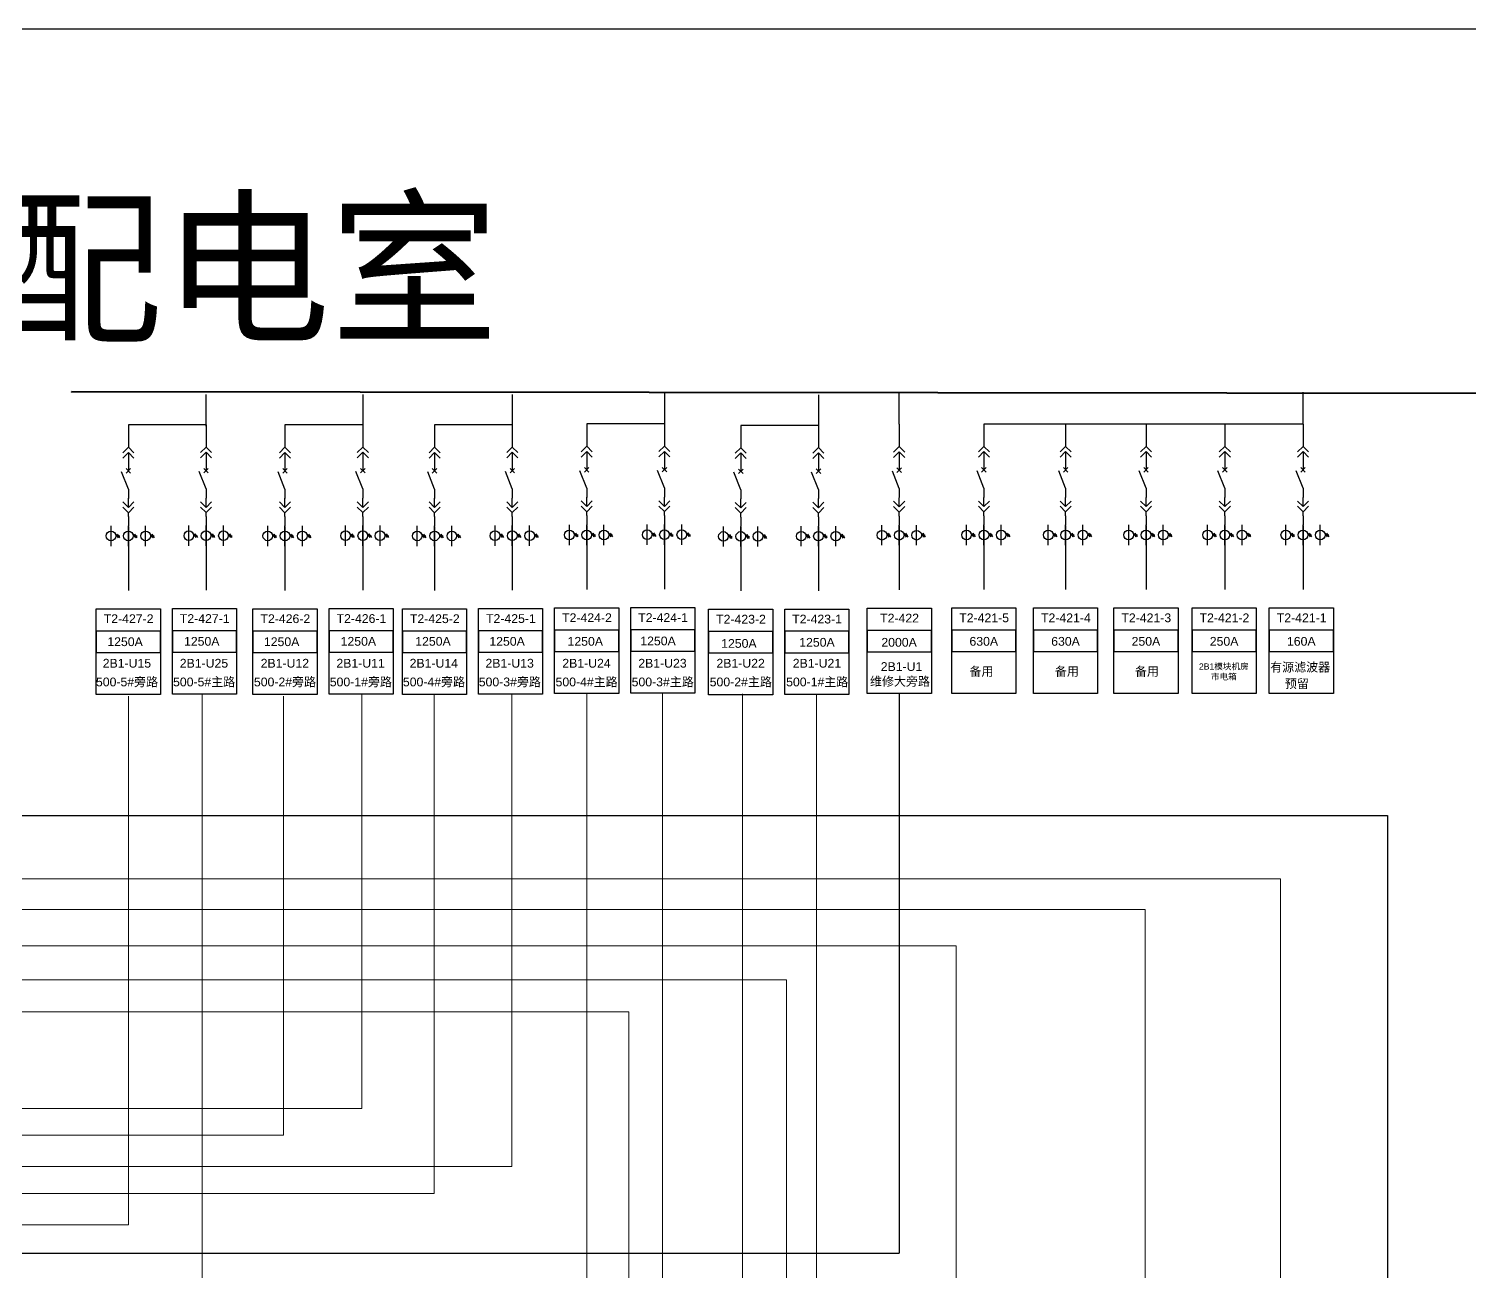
# Model space of a CAD drawing. Header units: millimetres. Extents: x -3460 to -460, y 6070 to 9130.
# Drawn here: x -1667.6 to -1550.6, y 7577 to 7677.9 of the extents above; entities that cross this region are included whole.
import ezdxf
from ezdxf.enums import TextEntityAlignment as Align

# ---------------------------------------------------------------- set-up
doc = ezdxf.new("R2010")
doc.units = ezdxf.units.MM
doc.header["$LTSCALE"] = 1000
doc.header["$MEASUREMENT"] = 0
doc.styles.get("Standard").update_dxf_attribs({"font": 'arial.ttf'})

# ---------------------------------------------------------------- blocks, each defined once
blk = doc.blocks.new('DYDQAA05')
at = {"color": 0}
blk.add_lwpolyline([(0, 0), (0, -7)], dxfattribs=at)
blk = doc.blocks.new('DYDQAA03')
at = {"color": 0}
for points in [[(0, 0), (0, -1.5)], [(-2.12, -3.62), (0, -1.5)], [(-2.12, -5.62), (0, -3.5)], [(2.12, -3.62), (0, -1.5)], [(2.12, -5.62), (0, -3.5)], [(0, -3.5), (0, -7)]]:
    blk.add_lwpolyline(points, dxfattribs=at)
blk = doc.blocks.new('DYDQAA09')
at = {"color": 0}
blk.add_lwpolyline([(0, 0), (0, -3.5)], dxfattribs=at)
blk.add_lwpolyline([(0, 0), (0, -3.5)], dxfattribs=at)
blk.add_lwpolyline([(0, 0), (0, -3.5)], dxfattribs=at)
blk.add_lwpolyline([(0, 0), (0, -3.5)], dxfattribs=at)
blk.add_lwpolyline([(0, 0), (0, -3.5)], dxfattribs=at)
blk.add_lwpolyline([(0, 0), (0, -3.5)], dxfattribs=at)
blk.add_lwpolyline([(0, 0), (0, -3.5)], dxfattribs=at)
blk.add_lwpolyline([(0, 0), (0, -3.5)], dxfattribs=at)
blk.add_lwpolyline([(0, 0), (0, -3.5)], dxfattribs=at)
blk = doc.blocks.new('DYDQ0201')
at = {"color": 0}
for points in [[(0.86, -0.86), (-0.86, 0.86)], [(-0.86, -0.86), (0.86, 0.86)], [(0, -7), (-2.61, -0.37)]]:
    blk.add_lwpolyline(points, dxfattribs=at)
blk = doc.blocks.new('DYDQAA04')
at = {"color": 0}
for points in [[(0, -3.5), (0, 0)], [(-2.12, -1.38), (0, -3.5)], [(-2.12, -3.38), (0, -5.5)], [(2.12, -1.38), (0, -3.5)], [(2.12, -3.38), (0, -5.5)], [(0, -7), (0, -5.5)]]:
    blk.add_lwpolyline(points, dxfattribs=at)
blk = doc.blocks.new('A$C03DD39B5')
for p, q in [((417, 475), (283, 392)), ((417, 422), (283, 339)), ((350, 333), (350, 467))]:
    blk.add_line(p, q)
blk.add_lwpolyline([(700, 167), (0, 167)])
blk.add_circle((350, 167), 167)

msp = doc.modelspace()

# ---------------------------------------------------------------- linework, layer by layer
for p, q in [((-1653.2, 7645.62, 27689.88), (-1653.2, 7648.2, 29073.16)), ((-1640.47, 7645.62, 27689.88), (-1640.47, 7648.2, 29073.16)), ((-1628.33, 7645.62, 27689.88), (-1628.33, 7648.2, 29073.16)), ((-1615.97, 7645.7, 27689.88), (-1615.97, 7648.28, 29073.16)), ((-1603.46, 7645.58, 27689.88), (-1603.46, 7648.16, 29073.16)), ((-1596.92, 7645.77, 27184.82), (-1596.92, 7648.35, 28568.1)), ((-1564.12, 7645.79, 27689.93), (-1564.12, 7648.37, 29073.21)), ((-1653.22, 7645.72, 27689.88), (-1659.53, 7645.72, 27689.88)), ((-1640.49, 7645.72, 27689.88), (-1646.81, 7645.72, 27689.88)), ((-1628.35, 7645.72, 27689.88), (-1634.66, 7645.72, 27689.88)), ((-1615.99, 7645.8, 27689.88), (-1622.3, 7645.8, 27689.88)), ((-1603.48, 7645.68, 27689.88), (-1609.79, 7645.68, 27689.88)), ((-1564.12, 7645.79, 27689.88), (-1590.04, 7645.79, 27689.88)), ((-1653.22, 7637.49, 30582.73), (-1653.22, 7635.85, 30582.73)), ((-1640.49, 7637.49, 30582.73), (-1640.49, 7635.85, 30582.73)), ((-1628.35, 7637.49, 30582.73), (-1628.35, 7635.85, 30582.73)), ((-1622.3, 7637.56, 29891.09), (-1622.3, 7635.92, 29891.09)), ((-1615.99, 7637.57, 30582.73), (-1615.99, 7635.93, 30582.73)), ((-1596.92, 7637.53, 29386.03), (-1596.92, 7635.89, 29386.03)), ((-1590.04, 7637.55, 29891.09), (-1590.04, 7635.91, 29891.09)), ((-1583.4, 7637.55, 29891.09), (-1583.4, 7635.91, 29891.09)), ((-1576.87, 7637.55, 29891.09), (-1576.87, 7635.91, 29891.09)), ((-1570.47, 7637.55, 29891.09), (-1570.47, 7635.91, 29891.09)), ((-1564.12, 7637.55, 29891.09), (-1564.12, 7635.91, 29891.09)), ((-1659.53, 7637.48, 29891.09), (-1659.53, 7635.84, 29891.09)), ((-1646.81, 7637.48, 29891.09), (-1646.81, 7635.84, 29891.09)), ((-1634.66, 7637.48, 29891.09), (-1634.66, 7635.84, 29891.09)), ((-1609.79, 7637.44, 29891.09), (-1609.79, 7635.8, 29891.09)), ((-1603.48, 7637.45, 30582.73), (-1603.48, 7635.82, 30582.73)), ((-1659.53, 7635.84, 29891.09), (-1659.53, 7632.27, 29891.09)), ((-1653.22, 7635.85, 30582.73), (-1653.22, 7632.29, 30582.73)), ((-1646.81, 7635.84, 29891.09), (-1646.81, 7632.27, 29891.09)), ((-1640.49, 7635.85, 30582.73), (-1640.49, 7632.29, 30582.73)), ((-1634.66, 7635.84, 29891.09), (-1634.66, 7632.27, 29891.09)), ((-1628.35, 7635.85, 30582.73), (-1628.35, 7632.29, 30582.73)), ((-1622.3, 7635.92, 29891.09), (-1622.3, 7632.35, 29891.09)), ((-1615.99, 7635.93, 30582.73), (-1615.99, 7632.37, 30582.73)), ((-1609.79, 7635.8, 29891.09), (-1609.79, 7632.23, 29891.09)), ((-1603.48, 7635.82, 30582.73), (-1603.48, 7632.25, 30582.73)), ((-1596.92, 7635.89, 29386.03), (-1596.92, 7632.33, 29386.03)), ((-1590.04, 7635.91, 29891.09), (-1590.04, 7632.35, 29891.09)), ((-1583.4, 7635.91, 29891.09), (-1583.4, 7632.35, 29891.09)), ((-1576.87, 7635.91, 29891.09), (-1576.87, 7632.35, 29891.09)), ((-1570.47, 7635.91, 29891.09), (-1570.47, 7632.35, 29891.09)), ((-1564.12, 7635.91, 29891.09), (-1564.12, 7632.35, 29891.09))]:
    msp.add_line(p, q)
at = {"color": 4, "lineweight": 20}
for p, q in [((-1659.53, 7623.69), (-1659.53, 7580.72)), ((-1646.93, 7623.69), (-1646.93, 7588.02)), ((-1640.57, 7623.78), (-1640.57, 7590.18)), ((-1634.68, 7623.76), (-1634.68, 7583.28)), ((-1628.39, 7623.87), (-1628.39, 7585.46)), ((-1640.57, 7590.18), (-1735.75, 7590.18)), ((-1723.88, 7588.02), (-1646.93, 7588.02)), ((-1628.39, 7585.46), (-1704.33, 7585.46)), ((-1634.68, 7583.28), (-1693.74, 7583.28)), ((-1659.53, 7580.72), (-1680.81, 7580.72))]:
    msp.add_line(p, q, dxfattribs=at)
at = {"color": 6, "lineweight": 20}
for p, q in [((-1653.53, 7623.83), (-1653.53, 7563.42)), ((-1622.3, 7623.92), (-1622.3, 7564.75)), ((-1616.14, 7623.89), (-1616.14, 7568.29)), ((-1609.66, 7623.88), (-1609.66, 7572.22)), ((-1603.63, 7623.85), (-1603.63, 7575.5))]:
    msp.add_line(p, q, dxfattribs=at)
at = {"color": 5, "lineweight": 30}
for p, q in [((-1596.92, 7623.89, 28568.1), (-1596.92, 7578.41, 46.93)), ((-1745.51, 7613.99), (-1557.25, 7613.99)), ((-1557.25, 7613.99), (-1557.28, 7542.24)), ((-1675.17, 7578.41), (-1596.92, 7578.41))]:
    msp.add_line(p, q, dxfattribs=at)
at = {"color": 3, "lineweight": 20}
for p, q in [((-1702.91, 7608.85), (-1565.96, 7608.85)), ((-1565.96, 7608.85), (-1565.96, 7561.2)), ((-1696.62, 7606.36), (-1576.95, 7606.36)), ((-1576.95, 7606.36), (-1576.95, 7561.83)), ((-1714.66, 7603.39), (-1592.28, 7603.39)), ((-1592.28, 7603.39), (-1592.28, 7561.18)), ((-1708.27, 7600.63), (-1606.08, 7600.63)), ((-1606.08, 7600.63), (-1606.08, 7561.35)), ((-1678.15, 7598.03), (-1618.88, 7598.03)), ((-1618.88, 7598.03), (-1618.88, 7561.89))]:
    msp.add_line(p, q, dxfattribs=at)
at = {"color": 1, "lineweight": 30, "ltscale": 0.002916}
msp.add_lwpolyline([(-1830, 7677.91), (-1483.92, 7677.91), (-1483.92, 7350), (-1830, 7350)], close=True, dxfattribs=at)
at = {"color": 1, "lineweight": 40, "ltscale": 100, "elevation": 8901.98}
msp.add_lwpolyline([(-1546.87, 7648.28), (-1664.16, 7648.41), (-1664.16, 7648.41)], dxfattribs=at)
for points, elevation in [([(-1662.14, 7630.79), (-1656.93, 7630.79), (-1656.93, 7623.83), (-1662.14, 7623.83)], 29073.16), ([(-1655.96, 7630.8), (-1650.75, 7630.8), (-1650.75, 7623.85), (-1655.96, 7623.85)], 29764.79), ([(-1649.41, 7630.79), (-1644.2, 7630.79), (-1644.2, 7623.83), (-1649.41, 7623.83)], 29073.16), ([(-1643.23, 7630.8), (-1638.02, 7630.8), (-1638.02, 7623.85), (-1643.23, 7623.85)], 29764.79), ([(-1637.27, 7630.79), (-1632.06, 7630.79), (-1632.06, 7623.83), (-1637.27, 7623.83)], 29073.16), ([(-1631.09, 7630.8), (-1625.88, 7630.8), (-1625.88, 7623.85), (-1631.09, 7623.85)], 29764.79), ([(-1624.91, 7630.87), (-1619.7, 7630.87), (-1619.7, 7623.91), (-1624.91, 7623.91)], 29073.16), ([(-1618.73, 7630.88), (-1613.52, 7630.88), (-1613.52, 7623.93), (-1618.73, 7623.93)], 29764.79), ([(-1612.4, 7630.75), (-1607.19, 7630.75), (-1607.19, 7623.79), (-1612.4, 7623.79)], 29073.16), ([(-1606.22, 7630.76), (-1601.01, 7630.76), (-1601.01, 7623.81), (-1606.22, 7623.81)], 29764.79), ([(-1599.52, 7630.84), (-1594.31, 7630.84), (-1594.31, 7623.89), (-1599.52, 7623.89)], 28568.1), ([(-1592.65, 7630.86), (-1587.44, 7630.86), (-1587.44, 7623.91), (-1592.65, 7623.91)], 29073.16), ([(-1586.01, 7630.86), (-1580.8, 7630.86), (-1580.8, 7623.91), (-1586.01, 7623.91)], 29073.16), ([(-1579.48, 7630.86), (-1574.27, 7630.86), (-1574.27, 7623.91), (-1579.48, 7623.91)], 29073.16), ([(-1573.13, 7630.86), (-1567.92, 7630.86), (-1567.92, 7623.91), (-1573.13, 7623.91)], 29073.16), ([(-1566.86, 7630.86), (-1561.65, 7630.86), (-1561.65, 7623.91), (-1566.86, 7623.91)], 29073.16), ([(-1662.14, 7627.23), (-1656.93, 7627.23), (-1656.93, 7628.97), (-1662.14, 7628.97)], 29073.16), ([(-1655.96, 7627.25), (-1650.75, 7627.25), (-1650.75, 7628.98), (-1655.96, 7628.98)], 29764.79), ([(-1649.41, 7627.23), (-1644.2, 7627.23), (-1644.2, 7628.97), (-1649.41, 7628.97)], 29073.16), ([(-1643.23, 7627.25), (-1638.02, 7627.25), (-1638.02, 7628.98), (-1643.23, 7628.98)], 29764.79), ([(-1637.27, 7627.23), (-1632.06, 7627.23), (-1632.06, 7628.97), (-1637.27, 7628.97)], 29073.16), ([(-1631.09, 7627.25), (-1625.88, 7627.25), (-1625.88, 7628.98), (-1631.09, 7628.98)], 29764.79), ([(-1624.91, 7627.31), (-1619.7, 7627.31), (-1619.7, 7629.05), (-1624.91, 7629.05)], 29073.16), ([(-1618.73, 7627.33), (-1613.52, 7627.33), (-1613.52, 7629.06), (-1618.73, 7629.06)], 29764.79), ([(-1612.4, 7627.19), (-1607.19, 7627.19), (-1607.19, 7628.93), (-1612.4, 7628.93)], 29073.16), ([(-1606.22, 7627.21), (-1601.01, 7627.21), (-1601.01, 7628.95), (-1606.22, 7628.95)], 29764.79), ([(-1599.52, 7627.29), (-1594.31, 7627.29), (-1594.31, 7629.02), (-1599.52, 7629.02)], 28568.1), ([(-1592.65, 7627.31), (-1587.44, 7627.31), (-1587.44, 7629.04), (-1592.65, 7629.04)], 29073.16), ([(-1586.01, 7627.31), (-1580.8, 7627.31), (-1580.8, 7629.04), (-1586.01, 7629.04)], 29073.16), ([(-1579.48, 7627.31), (-1574.27, 7627.31), (-1574.27, 7629.04), (-1579.48, 7629.04)], 29073.16), ([(-1573.13, 7627.31), (-1567.92, 7627.31), (-1567.92, 7629.04), (-1573.13, 7629.04)], 29073.16), ([(-1566.86, 7627.31), (-1561.65, 7627.31), (-1561.65, 7629.04), (-1566.86, 7629.04)], 29073.16)]:
    msp.add_lwpolyline(points, close=True, dxfattribs=dict(elevation=elevation))

# ---------------------------------------------------------------- block references
at = {"xscale": 0.2128954749704126, "yscale": 0.2128954749704126, "zscale": 0.2128954749704126}
for name, p in [('DYDQAA05', (-1659.53, 7645.72, 27689.88)), ('DYDQAA05', (-1653.22, 7645.72, 28381.52)), ('DYDQAA05', (-1646.81, 7645.72, 27689.88)), ('DYDQAA05', (-1640.49, 7645.72, 28381.52)), ('DYDQAA05', (-1634.66, 7645.72, 27689.88)), ('DYDQAA05', (-1628.35, 7645.72, 28381.52)), ('DYDQAA05', (-1622.3, 7645.8, 27689.88)), ('DYDQAA05', (-1615.99, 7645.8, 28381.52)), ('DYDQAA05', (-1609.79, 7645.68, 27689.88)), ('DYDQAA05', (-1603.48, 7645.68, 28381.52)), ('DYDQAA05', (-1596.92, 7645.77, 27184.82)), ('DYDQAA05', (-1590.04, 7645.79, 27689.88)), ('DYDQAA05', (-1583.4, 7645.79, 27689.88)), ('DYDQAA05', (-1576.87, 7645.79, 27689.88)), ('DYDQAA05', (-1570.47, 7645.79, 27689.88)), ('DYDQAA05', (-1564.12, 7645.79, 27689.88)), ('DYDQAA03', (-1659.53, 7644.23, 27689.88)), ('DYDQAA03', (-1653.22, 7644.24, 28381.52)), ('DYDQAA03', (-1646.81, 7644.23, 27689.88)), ('DYDQAA03', (-1640.49, 7644.24, 28381.52)), ('DYDQAA03', (-1634.66, 7644.23, 27689.88)), ('DYDQAA03', (-1628.35, 7644.24, 28381.52)), ('DYDQAA03', (-1622.3, 7644.31, 27689.88)), ('DYDQAA03', (-1615.99, 7644.32, 28381.52)), ('DYDQAA03', (-1609.79, 7644.19, 27689.88)), ('DYDQAA03', (-1603.48, 7644.2, 28381.52)), ('DYDQAA03', (-1596.92, 7644.28, 27184.82)), ('DYDQAA03', (-1590.04, 7644.3, 27689.88)), ('DYDQAA03', (-1583.4, 7644.3, 27689.88)), ('DYDQAA03', (-1576.87, 7644.3, 27689.88)), ('DYDQAA03', (-1570.47, 7644.3, 27689.88)), ('DYDQAA03', (-1564.12, 7644.3, 27689.88)), ('DYDQ0201', (-1659.53, 7641.99, 27689.88)), ('DYDQAA09', (-1659.53, 7642.74, 27689.88)), ('DYDQ0201', (-1653.22, 7642.01, 28381.52)), ('DYDQAA09', (-1653.22, 7642.75, 28381.52)), ('DYDQ0201', (-1646.81, 7641.99, 27689.88)), ('DYDQAA09', (-1646.81, 7642.74, 27689.88)), ('DYDQ0201', (-1640.49, 7642.01, 28381.52)), ('DYDQAA09', (-1640.49, 7642.75, 28381.52)), ('DYDQ0201', (-1634.66, 7641.99, 27689.88)), ('DYDQAA09', (-1634.66, 7642.74, 27689.88)), ('DYDQ0201', (-1628.35, 7642.01, 28381.52)), ('DYDQAA09', (-1628.35, 7642.75, 28381.52)), ('DYDQ0201', (-1622.3, 7642.07, 27689.88)), ('DYDQAA09', (-1622.3, 7642.82, 27689.88)), ('DYDQ0201', (-1615.99, 7642.09, 28381.52)), ('DYDQAA09', (-1615.99, 7642.83, 28381.52)), ('DYDQAA09', (-1609.79, 7642.7, 27689.88)), ('DYDQAA09', (-1603.48, 7642.71, 28381.52)), ('DYDQ0201', (-1596.92, 7642.05, 27184.82)), ('DYDQAA09', (-1596.92, 7642.79, 27184.82)), ('DYDQ0201', (-1590.04, 7642.07, 27689.88)), ('DYDQAA09', (-1590.04, 7642.81, 27689.88)), ('DYDQ0201', (-1583.4, 7642.07, 27689.88)), ('DYDQAA09', (-1583.4, 7642.81, 27689.88)), ('DYDQ0201', (-1576.87, 7642.07, 27689.88)), ('DYDQAA09', (-1576.87, 7642.81, 27689.88)), ('DYDQ0201', (-1570.47, 7642.07, 27689.88)), ('DYDQAA09', (-1570.47, 7642.81, 27689.88)), ('DYDQ0201', (-1564.12, 7642.07, 27689.88)), ('DYDQAA09', (-1564.12, 7642.81, 27689.88)), ('DYDQ0201', (-1609.79, 7641.95, 27689.88)), ('DYDQ0201', (-1603.48, 7641.97, 28381.52)), ('DYDQAA09', (-1659.53, 7640.5, 27689.88)), ('DYDQAA09', (-1653.22, 7640.52, 28381.52)), ('DYDQAA09', (-1646.81, 7640.5, 27689.88)), ('DYDQAA09', (-1640.49, 7640.52, 28381.52)), ('DYDQAA09', (-1634.66, 7640.5, 27689.88)), ('DYDQAA09', (-1628.35, 7640.52, 28381.52)), ('DYDQAA04', (-1622.3, 7639.84, 27689.88)), ('DYDQAA09', (-1622.3, 7640.58, 27689.88)), ('DYDQAA04', (-1615.99, 7639.85, 28381.52)), ('DYDQAA09', (-1615.99, 7640.6, 28381.52)), ('DYDQAA09', (-1609.79, 7640.46, 27689.88)), ('DYDQAA09', (-1603.48, 7640.48, 28381.52)), ('DYDQAA09', (-1596.92, 7640.56, 27184.82)), ('DYDQAA04', (-1590.04, 7639.83, 27689.88)), ('DYDQAA09', (-1590.04, 7640.58, 27689.88)), ('DYDQAA04', (-1583.4, 7639.83, 27689.88)), ('DYDQAA09', (-1583.4, 7640.58, 27689.88)), ('DYDQAA04', (-1576.87, 7639.83, 27689.88)), ('DYDQAA09', (-1576.87, 7640.58, 27689.88)), ('DYDQAA04', (-1570.47, 7639.83, 27689.88)), ('DYDQAA09', (-1570.47, 7640.58, 27689.88)), ('DYDQAA04', (-1564.12, 7639.83, 27689.88)), ('DYDQAA09', (-1564.12, 7640.58, 27689.88)), ('DYDQAA04', (-1659.53, 7639.76, 27689.88)), ('DYDQAA04', (-1653.22, 7639.77, 28381.52)), ('DYDQAA04', (-1646.81, 7639.76, 27689.88)), ('DYDQAA04', (-1640.49, 7639.77, 28381.52)), ('DYDQAA04', (-1634.66, 7639.76, 27689.88)), ('DYDQAA04', (-1628.35, 7639.77, 28381.52)), ('DYDQAA04', (-1609.79, 7639.72, 27689.88)), ('DYDQAA04', (-1603.48, 7639.73, 28381.52)), ('DYDQAA04', (-1596.92, 7639.81, 27184.82)), ('DYDQAA09', (-1659.53, 7638.27, 27689.88)), ('DYDQAA09', (-1653.22, 7638.28, 28381.52)), ('DYDQAA09', (-1646.81, 7638.27, 27689.88)), ('DYDQAA09', (-1640.49, 7638.28, 28381.52)), ('DYDQAA09', (-1634.66, 7638.27, 27689.88)), ('DYDQAA09', (-1628.35, 7638.28, 28381.52)), ('DYDQAA09', (-1622.3, 7638.35, 27689.88)), ('DYDQAA09', (-1615.99, 7638.36, 28381.52)), ('DYDQAA09', (-1609.79, 7638.23, 27689.88)), ('DYDQAA09', (-1603.48, 7638.24, 28381.52)), ('DYDQAA09', (-1596.92, 7638.32, 27184.82)), ('DYDQAA09', (-1590.04, 7638.34, 27689.88)), ('DYDQAA09', (-1583.4, 7638.34, 27689.88)), ('DYDQAA09', (-1576.87, 7638.34, 27689.88)), ('DYDQAA09', (-1570.47, 7638.34, 27689.88)), ('DYDQAA09', (-1564.12, 7638.34, 27689.88))]:
    msp.add_blockref(name, p, dxfattribs=at)
at = {"linetype": 'Continuous', "xscale": 0.002338875, "yscale": 0.002338875, "zscale": 0.002338875, "rotation": 270}
for p in [(-1661.33, 7637.52, 29891.09), (-1659.92, 7637.52, 29891.09), (-1658.52, 7637.52, 29891.09), (-1655.01, 7637.54, 30582.73), (-1653.61, 7637.54, 30582.73), (-1652.2, 7637.54, 30582.73), (-1648.6, 7637.52, 29891.09), (-1647.2, 7637.52, 29891.09), (-1645.79, 7637.52, 29891.09), (-1642.28, 7637.54, 30582.73), (-1640.88, 7637.54, 30582.73), (-1639.48, 7637.54, 30582.73), (-1636.46, 7637.52, 29891.09), (-1635.05, 7637.52, 29891.09), (-1633.65, 7637.52, 29891.09), (-1630.14, 7637.54, 30582.73), (-1628.74, 7637.54, 30582.73), (-1627.33, 7637.54, 30582.73), (-1624.1, 7637.6, 29891.09), (-1622.69, 7637.6, 29891.09), (-1621.29, 7637.6, 29891.09), (-1617.78, 7637.62, 30582.73), (-1616.38, 7637.62, 30582.73), (-1614.97, 7637.62, 30582.73), (-1605.27, 7637.5, 30582.73), (-1603.87, 7637.5, 30582.73), (-1602.46, 7637.5, 30582.73), (-1598.71, 7637.58, 29386.03), (-1597.31, 7637.58, 29386.03), (-1595.9, 7637.58, 29386.03), (-1591.84, 7637.6, 29891.09), (-1590.43, 7637.6, 29891.09), (-1589.03, 7637.6, 29891.09), (-1585.2, 7637.6, 29891.09), (-1583.79, 7637.6, 29891.09), (-1582.39, 7637.6, 29891.09), (-1578.67, 7637.6, 29891.09), (-1577.26, 7637.6, 29891.09), (-1575.86, 7637.6, 29891.09), (-1572.26, 7637.6, 29891.09), (-1570.86, 7637.6, 29891.09), (-1569.46, 7637.6, 29891.09), (-1565.91, 7637.6, 29891.09), (-1564.51, 7637.6, 29891.09), (-1563.11, 7637.6, 29891.09), (-1611.59, 7637.48, 29891.09), (-1610.18, 7637.48, 29891.09), (-1608.78, 7637.48, 29891.09)]:
    msp.add_blockref('A$C03DD39B5', p, dxfattribs=at)

# ---------------------------------------------------------------- texts
at = {"lineweight": 0}
for s, p in [('T2-427-2', (-1659.51, 7629.62, 27689.88)), ('T2-427-1', (-1653.33, 7629.63, 28381.52)), ('T2-426-2', (-1646.78, 7629.62, 27689.88)), ('T2-426-1', (-1640.6, 7629.63, 28381.52)), ('T2-425-2', (-1634.64, 7629.62, 27689.88)), ('T2-425-1', (-1628.46, 7629.63, 28381.52)), ('T2-424-2', (-1622.28, 7629.7, 27689.88)), ('T2-424-1', (-1616.1, 7629.71, 28381.52)), ('T2-423-2', (-1609.77, 7629.58, 27689.88)), ('T2-423-1', (-1603.59, 7629.59, 28381.52)), ('T2-422', (-1596.89, 7629.67, 27184.82)), ('T2-421-5', (-1590.02, 7629.69, 27689.88)), ('T2-421-4', (-1583.38, 7629.69, 27689.88)), ('T2-421-3', (-1576.85, 7629.69, 27689.88)), ('T2-421-2', (-1570.5, 7629.69, 27689.88)), ('T2-421-1', (-1564.23, 7629.69, 27689.88)), ('1250A', (-1659.8, 7627.75, 8336.65)), ('1250A', (-1653.57, 7627.78, 8336.65)), ('1250A', (-1647.08, 7627.75, 8336.65)), ('1250A', (-1640.85, 7627.78, 8336.65)), ('1250A', (-1634.79, 7627.78, 8336.65)), ('1250A', (-1628.77, 7627.78, 8336.65)), ('1250A', (-1622.42, 7627.78, 8336.65)), ('1250A', (-1616.51, 7627.81, 8336.65)), ('1250A', (-1609.94, 7627.61, 8336.65)), ('1250A', (-1603.6, 7627.7, 8336.65)), ('2000A', (-1596.93, 7627.7, 8336.65)), ('630A', (-1590.05, 7627.78, 27689.88)), ('630A', (-1583.41, 7627.78, 27689.88)), ('250A', (-1576.88, 7627.78, 27689.88)), ('250A', (-1570.53, 7627.78, 27689.88)), ('160A', (-1564.26, 7627.78, 27689.88)), ('2B1-U15', (-1659.65, 7626, 30330.13)), ('2B1-U25', (-1653.39, 7626, 30330.13)), ('2B1-U12', (-1646.82, 7626, 30330.13)), ('2B1-U11', (-1640.67, 7626, 30330.13)), ('2B1-U14', (-1634.72, 7626, 30330.13)), ('2B1-U13', (-1628.56, 7626, 30330.13)), ('2B1-U24', (-1622.32, 7626, 30330.13)), ('2B1-U23', (-1616.15, 7626, 30330.13)), ('2B1-U22', (-1609.8, 7626, 30330.13)), ('2B1-U21', (-1603.6, 7626, 30330.13)), ('2B1-U1', (-1596.73, 7625.73, 8336.65)), ('备用', (-1590.24, 7625.33, 27689.88)), ('备用', (-1583.3, 7625.33, 27689.88)), ('备用', (-1576.8, 7625.33, 27689.88)), ('有源滤波器', (-1564.35, 7625.68, 28068.68)), ('500-5#旁路', (-1659.64, 7624.48, 29355.82)), ('500-5#主路', (-1653.38, 7624.48, 29355.82)), ('500-2#旁路', (-1646.81, 7624.48, 29355.82)), ('500-1#旁路', (-1640.65, 7624.48, 29355.82)), ('500-4#旁路', (-1634.71, 7624.48, 29355.82)), ('500-3#旁路', (-1628.55, 7624.48, 29355.82)), ('500-4#主路', (-1622.31, 7624.48, 29355.82)), ('500-3#主路', (-1616.13, 7624.48, 29355.82)), ('500-2#主路', (-1609.79, 7624.48, 29355.82)), ('500-1#主路', (-1603.58, 7624.48, 29355.82)), ('维修大旁路', (-1596.86, 7624.52, 8336.65)), ('预留', (-1564.62, 7624.33, 28194.98))]:
    msp.add_text(s, height=0.713, dxfattribs=at).set_placement(p, align=Align.CENTER)
at = {"color": 0, "insert": (-1696.03, 7663.45, 29073.16), "char_height": 10, "attachment_point": 1}
msp.add_mtext('{\\fArial|b1|i0|c0|p34;2B1\\fSimSun|b1|i0|c134|p2;配电室}', dxfattribs=at)
at = {"color": 7, "lineweight": 0, "insert": (-1570.55, 7625.65), "char_height": 0.5, "width": 4.1302, "attachment_point": 5}
msp.add_mtext('2B1模块机房市电箱', dxfattribs=at)

doc.saveas('drawing.dxf')
